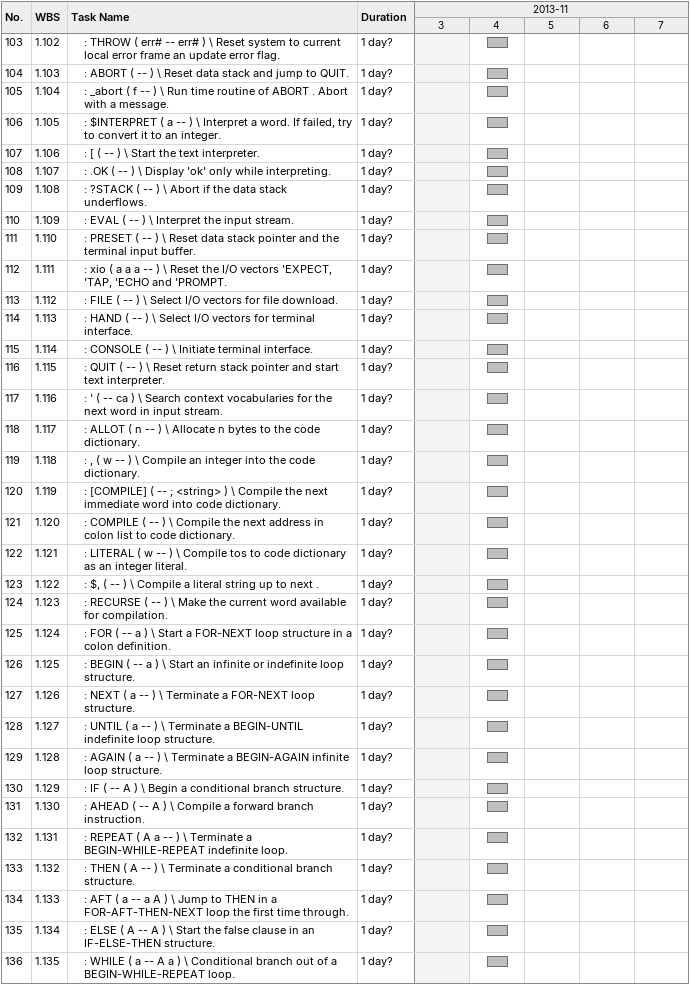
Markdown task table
| ID | WBS | Task | Duration | Start | Finish |
|---|---|---|---|---|---|
| 103 | 1.102 | : THROW ( err# -- err# ) \ Reset system to current local error frame an update error flag. | 1d? | 2013-11-04 | 2013-11-04 |
| 104 | 1.103 | : ABORT ( -- ) \ Reset data stack and jump to QUIT. | 1d? | 2013-11-04 | 2013-11-04 |
| 105 | 1.104 | : _abort ( f -- ) \ Run time routine of ABORT . Abort with a message. | 1d? | 2013-11-04 | 2013-11-04 |
| 106 | 1.105 | : $INTERPRET ( a -- ) \ Interpret a word. If failed, try to convert it to an integer. | 1d? | 2013-11-04 | 2013-11-04 |
| 107 | 1.106 | : [ ( -- ) \ Start the text interpreter. | 1d? | 2013-11-04 | 2013-11-04 |
| 108 | 1.107 | : .OK ( -- ) \ Display 'ok' only while interpreting. | 1d? | 2013-11-04 | 2013-11-04 |
| 109 | 1.108 | : ?STACK ( -- ) \ Abort if the data stack underflows. | 1d? | 2013-11-04 | 2013-11-04 |
| 110 | 1.109 | : EVAL ( -- ) \ Interpret the input stream. | 1d? | 2013-11-04 | 2013-11-04 |
| 111 | 1.110 | : PRESET ( -- ) \ Reset data stack pointer and the terminal input buffer. | 1d? | 2013-11-04 | 2013-11-04 |
| 112 | 1.111 | : xio ( a a a -- ) \ Reset the I/O vectors 'EXPECT, 'TAP, 'ECHO and 'PROMPT. | 1d? | 2013-11-04 | 2013-11-04 |
| 113 | 1.112 | : FILE ( -- ) \ Select I/O vectors for file download. | 1d? | 2013-11-04 | 2013-11-04 |
| 114 | 1.113 | : HAND ( -- ) \ Select I/O vectors for terminal interface. | 1d? | 2013-11-04 | 2013-11-04 |
| 115 | 1.114 | : CONSOLE ( -- ) \ Initiate terminal interface. | 1d? | 2013-11-04 | 2013-11-04 |
| 116 | 1.115 | : QUIT ( -- ) \ Reset return stack pointer and start text interpreter. | 1d? | 2013-11-04 | 2013-11-04 |
| 117 | 1.116 | : ' ( -- ca ) \ Search context vocabularies for the next word in input stream. | 1d? | 2013-11-04 | 2013-11-04 |
| 118 | 1.117 | : ALLOT ( n -- ) \ Allocate n bytes to the code dictionary. | 1d? | 2013-11-04 | 2013-11-04 |
| 119 | 1.118 | : , ( w -- ) \ Compile an integer into the code dictionary. | 1d? | 2013-11-04 | 2013-11-04 |
| 120 | 1.119 | : [COMPILE] ( -- ; <string> ) \ Compile the next immediate word into code dictionary. | 1d? | 2013-11-04 | 2013-11-04 |
| 121 | 1.120 | : COMPILE ( -- ) \ Compile the next address in colon list to code dictionary. | 1d? | 2013-11-04 | 2013-11-04 |
| 122 | 1.121 | : LITERAL ( w -- ) \ Compile tos to code dictionary as an integer literal. | 1d? | 2013-11-04 | 2013-11-04 |
| 123 | 1.122 | : $, ( -- ) \ Compile a literal string up to next . | 1d? | 2013-11-04 | 2013-11-04 |
| 124 | 1.123 | : RECURSE ( -- ) \ Make the current word available for compilation. | 1d? | 2013-11-04 | 2013-11-04 |
| 125 | 1.124 | : FOR ( -- a ) \ Start a FOR-NEXT loop structure in a colon definition. | 1d? | 2013-11-04 | 2013-11-04 |
| 126 | 1.125 | : BEGIN ( -- a ) \ Start an infinite or indefinite loop structure. | 1d? | 2013-11-04 | 2013-11-04 |
| 127 | 1.126 | : NEXT ( a -- ) \ Terminate a FOR-NEXT loop structure. | 1d? | 2013-11-04 | 2013-11-04 |
| 128 | 1.127 | : UNTIL ( a -- ) \ Terminate a BEGIN-UNTIL indefinite loop structure. | 1d? | 2013-11-04 | 2013-11-04 |
| 129 | 1.128 | : AGAIN ( a -- ) \ Terminate a BEGIN-AGAIN infinite loop structure. | 1d? | 2013-11-04 | 2013-11-04 |
| 130 | 1.129 | : IF ( -- A ) \ Begin a conditional branch structure. | 1d? | 2013-11-04 | 2013-11-04 |
| 131 | 1.130 | : AHEAD ( -- A ) \ Compile a forward branch instruction. | 1d? | 2013-11-04 | 2013-11-04 |
| 132 | 1.131 | : REPEAT ( A a -- ) \ Terminate a BEGIN-WHILE-REPEAT indefinite loop. | 1d? | 2013-11-04 | 2013-11-04 |
| 133 | 1.132 | : THEN ( A -- ) \ Terminate a conditional branch structure. | 1d? | 2013-11-04 | 2013-11-04 |
| 134 | 1.133 | : AFT ( a -- a A ) \ Jump to THEN in a FOR-AFT-THEN-NEXT loop the first time through. | 1d? | 2013-11-04 | 2013-11-04 |
| 135 | 1.134 | : ELSE ( A -- A ) \ Start the false clause in an IF-ELSE-THEN structure. | 1d? | 2013-11-04 | 2013-11-04 |
| 136 | 1.135 | : WHILE ( a -- A a ) \ Conditional branch out of a BEGIN-WHILE-REPEAT loop. | 1d? | 2013-11-04 | 2013-11-04 |
